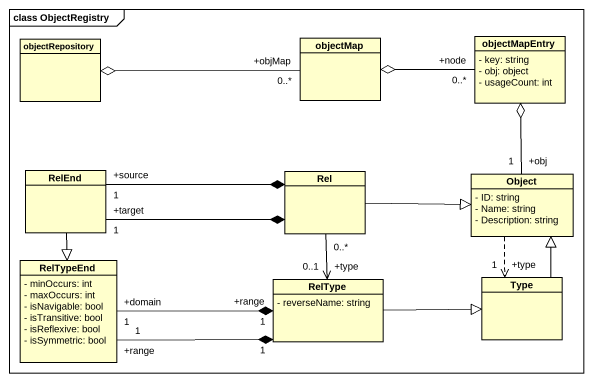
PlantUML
@startuml
mainframe class ObjectRegistry
hide circle
hide empty members
skinparam classAttributeIconSize 0
class objectRepository
class objectMap
class objectMapEntry {
  - key: string
  - obj: object
  - usageCount: int
}
class RelEnd
class Rel
class "Object" as Object_ {
  - ID: string
  - Name: string
  - Description: string
}
class RelTypeEnd {
  - minOccurs: int
  - maxOccurs: int
  - isNavigable: bool
  - isTransitive: bool
  - isReflexive: bool
  - isSymmetric: bool
}
class RelType {
  - reverseName: string
}
class Type
objectMap "+objMap\n0..*" -left-o objectRepository
objectMapEntry "+node\n0..*" -left-o objectMap
RelEnd "+target\n1" -right-* Rel
RelEnd "+source\n1" -right-* Rel
RelEnd --|> RelTypeEnd
Rel -right-|> Object_
Rel "0..*" --> "+type\n0..1" RelType
Object_ "+obj\n1" -up-o objectMapEntry
Object_ ..> "+type\n1" Type
RelTypeEnd "+domain\n1" -right-* "+range\n1" RelType
RelTypeEnd "+range\n1" -right-* "1" RelType
RelType -right-|> Type
Type -up-|> Object_
@enduml
